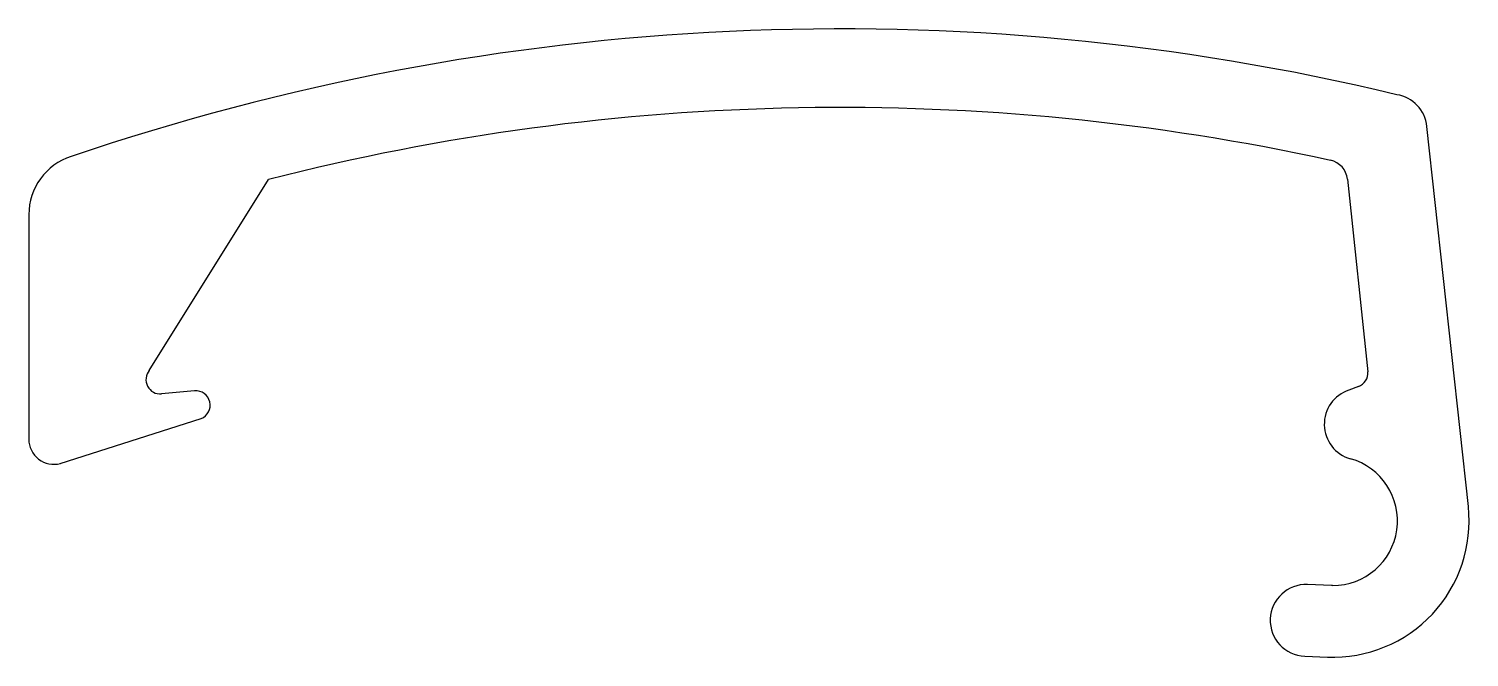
# Model space of a CAD drawing. Extents: x 660.5 to 680.6, y 644.3 to 653.
import ezdxf

# ---------------------------------------------------------------- set-up
doc = ezdxf.new("R2010")
doc.units = 0
doc.layers.add('LAYER', color=7, linetype='CONTINUOUS')

msp = doc.modelspace()

# ---------------------------------------------------------------- linework, layer by layer
at = {"layer": 'LAYER', "color": 7, "linetype": 'CONTINUOUS'}
for p, q in [((680.607, 646.385), (680.028, 651.683)), ((662.223, 648.283), (663.884, 650.942)), ((678.92, 650.948), (679.203, 648.265)), ((660.544, 650.453), (660.544, 647.325)), ((662.855, 647.997), (662.394, 647.956)), ((679.074, 648.057), (678.941, 648.008)), ((660.983, 646.986), (662.948, 647.612)), ((678.698, 645.286), (678.365, 645.3)), ((678.713, 645.286), (678.698, 645.286)), ((678.326, 644.301), (678.644, 644.288))]:
    msp.add_line(p, q, dxfattribs=at)
for centre, radius, start, end in [((671.858, 619.842), 33.2, 76.4974, 108.8454), ((679.531, 651.631), 0.5, 6.0114, 80.898), ((671.85, 619.846), 32.1, 77.7057, 104.3696), ((661.395, 650.453), 0.851, 107.8238, 179.982), ((678.622, 650.917), 0.3, 6.0114, 77.7904), ((662.376, 648.155), 0.2, 140.0619, 275.0619), ((679.004, 648.244), 0.2, 290.4971, 6.0114), ((662.872, 647.797), 0.2, 292.1128, 95.0619), ((679.098, 647.533), 0.5, 108.3158, 254.2678), ((660.894, 647.325), 0.35, 180, 284.7901), ((678.718, 646.186), 0.9, 269.6448, 74.2678), ((678.718, 646.186), 1.899, 267.7448, 6.0114), ((678.345, 644.8), 0.5, 87.7448, 267.7448)]:
    msp.add_arc(centre, radius, start, end, dxfattribs=at)

doc.saveas('drawing.dxf')
